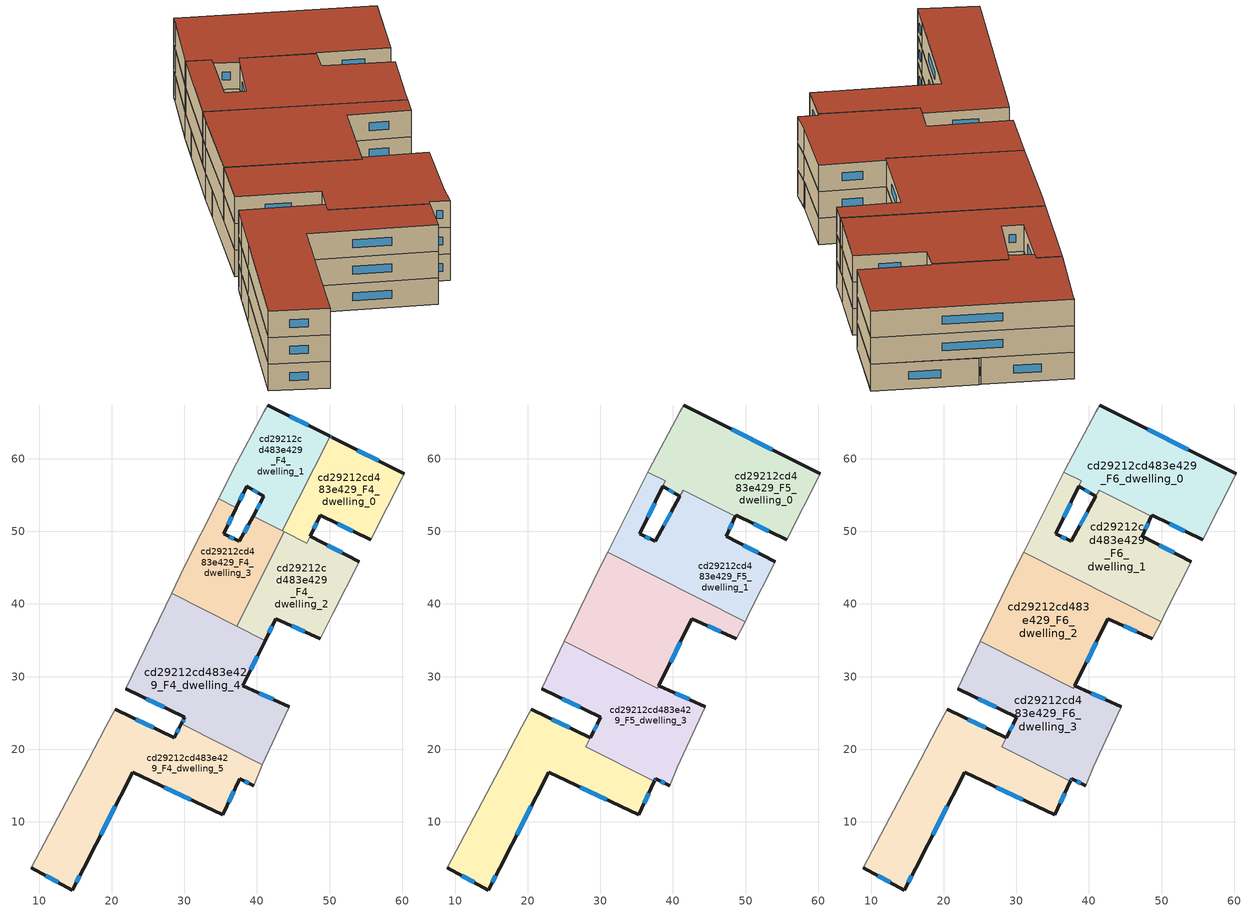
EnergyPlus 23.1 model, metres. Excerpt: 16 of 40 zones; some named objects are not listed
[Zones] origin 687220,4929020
cd29212cd483e429_F4_dwelling_0
 floor to cd29212cd483e429_F3_dwelling_0 (EU_floor_Construction): 60.23,57.92 55.62,48.82 48.67,52.2 46.86,48.34 43.47,50.05 50.06,63.05 50.28,62.94 z12
 wall outside (EU_wall_Construction): 60.23,57.92 50.28,62.94 50.06,63.05 / 47.33,49.33 48.67,52.2 55.62,48.82 z12:15
 wall to cd29212cd483e429_F4_dwelling_1 (EU_wall_Construction): 50.06,63.05 43.47,50.05 z12:15
 wall adiabatic (EU_wall_Construction): 55.62,48.82 60.23,57.92 z12:15
 wall to cd29212cd483e429_F4_dwelling_2 (EU_wall_Construction): 43.76,49.91 46.86,48.34 47.32,49.32 z12:15
 wall to cd29212cd483e429_F4_dwelling_3 (EU_wall_Construction): 43.47,50.05 43.76,49.91 z12:15
 window (EU_Window_Construction): 50.2,62.98 50.13,63.02 / 56.74,59.68 53.77,61.18 / 51.11,51.02 53.19,50.01 / 47.8,50.34 48.2,51.19 z13.05:13.95
cd29212cd483e429_F4_dwelling_1
 floor to cd29212cd483e429_F3_dwelling_1 (EU_floor_Construction): 50.06,63.05 43.47,50.05 39.46,52.09 40.95,54.81 38.57,56.18 37.15,53.25 34.71,54.49 36.68,58.41 41.01,66.51 41.47,67.38 z12
 wall outside (EU_wall_Construction): 37.15,53.25 38.57,56.18 40.95,54.81 39.46,52.09 / 50.06,63.05 41.47,67.38 z12:15
 wall to cd29212cd483e429_F4_dwelling_3 (EU_wall_Construction): 34.71,54.49 37.15,53.25 / 39.46,52.09 43.47,50.05 z12:15
 wall adiabatic (EU_wall_Construction): 41.47,67.38 41.01,66.51 36.68,58.41 34.71,54.49 z12:15
 window (EU_Window_Construction): 40.43,53.86 39.98,53.04 / 39.41,55.7 40.12,55.29 / 37.65,54.28 38.08,55.16 / 47.05,64.57 44.48,65.86 z13.05:13.95
cd29212cd483e429_F4_dwelling_2
 floor to cd29212cd483e429_F3_dwelling_2 (EU_floor_Construction): 54.07,45.78 50.45,38.64 48.73,35.22 42.61,37.98 41.12,34.96 37.19,36.94 43.76,49.91 46.86,48.34 47.32,49.32 z12
 wall outside (EU_wall_Construction): 41.12,34.96 42.61,37.98 48.73,35.22 / 54.07,45.78 47.32,49.32 z12:15
 wall to cd29212cd483e429_F4_dwelling_3 (EU_wall_Construction): 43.76,49.91 37.19,36.94 z12:15
 wall adiabatic (EU_wall_Construction): 48.73,35.22 50.45,38.64 54.07,45.78 z12:15
 wall to cd29212cd483e429_F4_dwelling_4 (EU_wall_Construction): 37.19,36.94 41.12,34.96 z12:15
 window (EU_Window_Construction): 41.64,36.02 42.09,36.92 / 51.71,47.02 49.69,48.08 / 44.76,37.02 46.59,36.19 z13.05:13.95
cd29212cd483e429_F4_dwelling_3
 floor to cd29212cd483e429_F3_dwelling_3 (EU_floor_Construction): 43.76,49.91 37.19,36.94 28.24,41.48 29.98,45.12 34.71,54.49 37.15,53.25 35.4,49.64 37.54,48.6 39.46,52.09 z12
 wall outside (EU_wall_Construction): 39.46,52.09 37.54,48.6 35.4,49.64 37.15,53.25 z12:15
 wall adiabatic (EU_wall_Construction): 34.71,54.49 29.98,45.12 28.24,41.48 z12:15
 wall to cd29212cd483e429_F4_dwelling_4 (EU_wall_Construction): 28.24,41.48 37.19,36.94 z12:15
 window (EU_Window_Construction): 36.79,48.97 36.15,49.28 / 38.79,50.87 38.22,49.82 / 36.02,50.91 36.54,51.99 z13.05:13.95
cd29212cd483e429_F4_dwelling_4
 floor to cd29212cd483e429_F3_dwelling_4 (EU_floor_Construction): 41.12,34.96 38.06,28.77 44.46,25.83 40.71,17.88 29.59,23.51 30.04,24.4 21.94,28.32 28.24,41.48 z12
 wall outside (EU_wall_Construction): 44.46,25.83 38.06,28.77 41.12,34.96 / 21.94,28.32 30.04,24.4 29.59,23.51 z12:15
 wall adiabatic (EU_wall_Construction): 40.71,17.88 44.46,25.83 / 28.24,41.48 21.94,28.32 z12:15
 wall to cd29212cd483e429_F4_dwelling_5 (EU_wall_Construction): 29.59,23.51 40.71,17.88 z12:15
 window (EU_Window_Construction): 39.13,30.94 40.05,32.79 / 42.22,26.86 40.31,27.74 / 29.89,24.09 29.75,23.82 / 24.78,26.95 27.2,25.78 z13.05:13.95
cd29212cd483e429_F4_dwelling_5
 floor to cd29212cd483e429_F3_dwelling_5 (EU_floor_Construction): 40.71,17.88 40.55,17.54 39.52,14.98 37.61,15.97 35.25,10.97 22.88,16.81 16.12,3.6 14.59,0.63 8.96,3.66 16.78,18.48 19.19,23.08 20.47,25.51 28.61,21.56 29.59,23.51 z12
 wall outside (EU_wall_Construction): 8.96,3.66 14.59,0.63 16.12,3.6 22.88,16.81 35.25,10.97 37.61,15.97 39.52,14.98 / 29.59,23.51 28.61,21.56 20.47,25.51 z12:15
 wall adiabatic (EU_wall_Construction): 20.47,25.51 19.19,23.08 16.78,18.48 8.96,3.66 / 39.52,14.98 40.55,17.54 40.71,17.88 z12:15
 window (EU_Window_Construction): 38.28,15.63 38.85,15.33 / 36.08,12.73 36.79,14.22 / 27.22,14.77 30.92,13.02 / 18.49,8.24 20.51,12.18 / 15.13,1.68 15.59,2.56 / 10.94,2.6 12.62,1.7 / 25.76,22.95 23.33,24.13 / 29.25,22.83 28.96,22.25 z13.05:13.95
cd29212cd483e429_F5_dwelling_0
 floor to cd29212cd483e429_F4_dwelling_0 (EU_floor_Construction): 60.23,57.92 55.62,48.82 48.67,52.2 48.6,52.04 45.32,53.7 50.06,63.05 50.19,62.99 50.28,62.94 z15
 floor to cd29212cd483e429_F4_dwelling_1 (EU_floor_Construction): 50.06,63.05 45.32,53.7 41.43,55.68 40.95,54.81 38.57,56.18 38.94,56.94 36.55,58.15 36.68,58.41 41.01,66.51 41.47,67.38 z15
 wall outside (EU_wall_Construction): 60.23,57.92 41.47,67.38 / 48.6,52.04 48.67,52.2 55.62,48.82 / 38.57,56.18 40.95,54.81 z15:18
 wall to cd29212cd483e429_F5_dwelling_1 (EU_wall_Construction): 36.55,58.15 38.94,56.94 38.57,56.18 / 41.43,55.67 48.6,52.04 / 40.95,54.81 41.43,55.68 z15:18
 wall adiabatic (EU_wall_Construction): 41.47,67.38 41.01,66.51 36.68,58.41 36.55,58.15 / 55.62,48.82 60.23,57.92 z15:18
 window (EU_Window_Construction): 53.66,61.24 48.05,64.07 / 51.11,51.02 53.19,50.01 / 39.41,55.7 40.12,55.29 z16.05:16.95
cd29212cd483e429_F5_dwelling_1
 floor to cd29212cd483e429_F4_dwelling_1 (EU_floor_Construction): 45.32,53.7 43.47,50.05 39.46,52.09 40.95,54.81 41.43,55.67 z15; 38.94,56.94 37.15,53.25 34.71,54.49 36.55,58.15 z15
 floor to cd29212cd483e429_F4_dwelling_3 (EU_floor_Construction): 43.76,49.91 40.04,42.56 31,47.14 34.71,54.49 37.15,53.25 35.4,49.64 37.54,48.6 39.46,52.09 z15
 floor to cd29212cd483e429_F4_dwelling_0 (EU_floor_Construction): 48.6,52.04 46.86,48.34 43.47,50.05 45.32,53.7 z15
 floor to cd29212cd483e429_F4_dwelling_2 (EU_floor_Construction): 54.07,45.78 50.45,38.64 49.91,37.57 40.04,42.56 43.76,49.91 46.86,48.34 47.32,49.32 z15
 wall outside (EU_wall_Construction): 40.95,54.81 37.54,48.6 35.4,49.64 38.57,56.18 / 54.07,45.78 47.32,49.32 48.6,52.04 z15:18
 wall adiabatic (EU_wall_Construction): 36.55,58.15 31,47.14 / 49.91,37.57 50.45,38.64 54.07,45.78 z15:18
 wall to cd29212cd483e429_F5_dwelling_2 (EU_wall_Construction): 31,47.14 49.91,37.57 z15:18
 window (EU_Window_Construction): 36.79,48.97 36.15,49.28 / 39.76,52.63 38.74,50.78 / 47.77,50.28 48.15,51.09 / 51.71,47.02 49.69,48.08 / 36.52,51.94 37.46,53.89 z16.05:16.95
cd29212cd483e429_F5_dwelling_2
 floor to cd29212cd483e429_F4_dwelling_2 (EU_floor_Construction): 49.91,37.57 48.73,35.22 42.61,37.98 41.12,34.96 37.19,36.94 40.04,42.56 z15
 floor to cd29212cd483e429_F4_dwelling_4 (EU_floor_Construction): 41.12,34.96 37.86,28.37 25.07,34.85 28.24,41.48 z15
 floor to cd29212cd483e429_F4_dwelling_3 (EU_floor_Construction): 40.04,42.56 37.19,36.94 28.24,41.48 29.98,45.12 31,47.14 z15
 wall outside (EU_wall_Construction): 38.07,28.78 42.61,37.98 48.73,35.22 z15:18
 wall adiabatic (EU_wall_Construction): 31,47.14 29.98,45.12 25.07,34.85 / 48.73,35.22 49.91,37.57 z15:18
 wall to cd29212cd483e429_F5_dwelling_3 (EU_wall_Construction): 25.07,34.85 37.86,28.37 38.06,28.77 z15:18
 window (EU_Window_Construction): 44.76,37.02 46.59,36.19 / 39.66,32.01 41.02,34.76 z16.05:16.95
cd29212cd483e429_F5_dwelling_3
 floor to cd29212cd483e429_F4_dwelling_4 (EU_floor_Construction): 38.06,28.77 44.46,25.83 40.71,17.88 29.59,23.51 30.04,24.4 21.94,28.32 25.07,34.85 37.86,28.37 z15
 floor to cd29212cd483e429_F4_dwelling_5 (EU_floor_Construction): 40.71,17.88 40.55,17.54 39.52,14.98 37.61,15.97 37.44,15.59 28.01,20.37 29.59,23.51 z15
 wall outside (EU_wall_Construction): 21.94,28.32 30.04,24.4 28.61,21.56 / 44.46,25.83 38.06,28.77 / 37.44,15.59 37.61,15.97 39.52,14.98 z15:18
 wall adiabatic (EU_wall_Construction): 25.07,34.85 21.94,28.32 / 39.52,14.98 40.55,17.54 44.46,25.83 z15:18
 wall to cd29212cd483e429_F5_dwelling_4 (EU_wall_Construction): 28.61,21.56 28.01,20.37 37.44,15.59 z15:18
 window (EU_Window_Construction): 24.78,26.95 27.2,25.78 / 42.22,26.86 40.31,27.74 / 38.28,15.63 38.85,15.33 / 37.5,15.73 37.55,15.84 / 29.54,23.41 29.12,22.56 z16.05:16.95
cd29212cd483e429_F5_dwelling_4
 floor to cd29212cd483e429_F4_dwelling_5 (EU_floor_Construction): 28.61,21.56 28.01,20.37 37.44,15.59 35.25,10.97 22.88,16.81 16.12,3.6 14.59,0.63 8.96,3.66 16.78,18.48 19.19,23.08 20.47,25.51 z15
 wall outside (EU_wall_Construction): 28.61,21.56 20.47,25.51 / 8.96,3.66 14.59,0.63 16.12,3.6 22.88,16.81 35.25,10.97 37.44,15.59 z15:18
 wall adiabatic (EU_wall_Construction): 20.47,25.51 19.19,23.08 16.78,18.48 8.96,3.66 z15:18
 window (EU_Window_Construction): 25.76,22.95 23.33,24.13 / 36.02,12.59 36.67,13.97 / 27.22,14.77 30.92,13.02 / 18.49,8.24 20.51,12.18 / 15.13,1.68 15.59,2.56 / 10.94,2.6 12.62,1.7 z16.05:16.95
cd29212cd483e429_F6_dwelling_0
 floor to cd29212cd483e429_F5_dwelling_0 (EU_floor_Construction): 60.23,57.92 55.62,48.82 48.67,52.2 48.6,52.04 41.43,55.68 40.95,54.81 38.57,56.18 38.94,56.94 36.55,58.15 36.68,58.41 41.01,66.51 41.47,67.38 z18
 wall outside (EU_wall_Construction): 60.23,57.92 41.47,67.38 / 48.6,52.04 48.67,52.2 55.62,48.82 / 38.57,56.18 40.95,54.81 z18:21
 wall to cd29212cd483e429_F6_dwelling_1 (EU_wall_Construction): 36.55,58.15 38.94,56.94 38.57,56.18 / 41.43,55.67 48.6,52.04 / 40.95,54.81 41.43,55.68 z18:21
 wall adiabatic (EU_wall_Construction): 41.47,67.38 41.01,66.51 36.68,58.41 36.55,58.15 / 55.62,48.82 60.23,57.92 z18:21
 window (EU_Window_Construction): 53.66,61.24 48.05,64.07 / 51.11,51.02 53.19,50.01 / 39.41,55.7 40.12,55.29 z19.05:19.95
 roof outside (EU_roof_Construction): 55.62,48.82 60.23,57.92 41.47,67.38 41.01,66.51 36.68,58.41 36.55,58.15 38.94,56.94 38.57,56.18 40.95,54.81 41.43,55.68 48.6,52.04 48.67,52.2 z21
cd29212cd483e429_F6_dwelling_1
 floor to cd29212cd483e429_F5_dwelling_1 (EU_floor_Construction): 48.6,52.04 47.32,49.32 54.07,45.78 50.45,38.64 49.91,37.57 31,47.14 36.55,58.15 38.94,56.94 35.4,49.64 37.54,48.6 40.95,54.81 41.43,55.67 z18
 wall outside (EU_wall_Construction): 40.95,54.81 37.54,48.6 35.4,49.64 38.57,56.18 / 54.07,45.78 47.32,49.32 48.6,52.04 z18:21
 wall adiabatic (EU_wall_Construction): 36.55,58.15 31,47.14 / 49.91,37.57 50.45,38.64 54.07,45.78 z18:21
 wall to cd29212cd483e429_F6_dwelling_2 (EU_wall_Construction): 31,47.14 49.91,37.57 z18:21
 window (EU_Window_Construction): 36.79,48.97 36.15,49.28 / 39.76,52.63 38.74,50.78 / 47.77,50.28 48.15,51.09 / 51.71,47.02 49.69,48.08 / 36.52,51.94 37.46,53.89 z19.05:19.95
 roof outside (EU_roof_Construction): 50.45,38.64 54.07,45.78 47.32,49.32 48.6,52.04 41.43,55.67 40.95,54.81 37.54,48.6 35.4,49.64 38.94,56.94 36.55,58.15 31,47.14 49.91,37.57 z21
cd29212cd483e429_F6_dwelling_2
 floor to cd29212cd483e429_F5_dwelling_2 (EU_floor_Construction): 49.91,37.57 48.73,35.22 42.61,37.98 37.86,28.37 25.07,34.85 29.98,45.12 31,47.14 z18
 wall outside (EU_wall_Construction): 38.07,28.78 42.61,37.98 48.73,35.22 z18:21
 wall adiabatic (EU_wall_Construction): 31,47.14 29.98,45.12 25.07,34.85 / 48.73,35.22 49.91,37.57 z18:21
 wall to cd29212cd483e429_F6_dwelling_3 (EU_wall_Construction): 25.07,34.85 37.86,28.37 38.06,28.77 z18:21
 window (EU_Window_Construction): 44.76,37.02 46.59,36.19 / 39.66,32.01 41.02,34.76 z19.05:19.95
 roof outside (EU_roof_Construction): 48.73,35.22 49.91,37.57 31,47.14 29.98,45.12 25.07,34.85 37.86,28.37 42.61,37.98 z21
cd29212cd483e429_F6_dwelling_3
 floor to cd29212cd483e429_F5_dwelling_3 (EU_floor_Construction): 38.06,28.77 44.46,25.83 40.55,17.54 39.52,14.98 37.61,15.97 37.44,15.59 28.01,20.37 30.04,24.4 21.94,28.32 25.07,34.85 37.86,28.37 z18
 wall outside (EU_wall_Construction): 21.94,28.32 30.04,24.4 28.61,21.56 / 44.46,25.83 38.06,28.77 / 37.44,15.59 37.61,15.97 39.52,14.98 z18:21
 wall adiabatic (EU_wall_Construction): 25.07,34.85 21.94,28.32 / 39.52,14.98 40.55,17.54 44.46,25.83 z18:21
 wall to cd29212cd483e429_F6_dwelling_4 (EU_wall_Construction): 28.61,21.56 28.01,20.37 37.44,15.59 z18:21
 window (EU_Window_Construction): 24.78,26.95 27.2,25.78 / 42.22,26.86 40.31,27.74 / 38.28,15.63 38.85,15.33 / 37.5,15.73 37.55,15.84 / 29.54,23.41 29.12,22.56 z19.05:19.95
 roof outside (EU_roof_Construction): 40.55,17.54 44.46,25.83 38.06,28.77 37.86,28.37 25.07,34.85 21.94,28.32 30.04,24.4 28.01,20.37 37.44,15.59 37.61,15.97 39.52,14.98 z21
cd29212cd483e429_F6_dwelling_4
 floor to cd29212cd483e429_F5_dwelling_4 (EU_floor_Construction): 28.61,21.56 28.01,20.37 37.44,15.59 35.25,10.97 22.88,16.81 16.12,3.6 14.59,0.63 8.96,3.66 16.78,18.48 19.19,23.08 20.47,25.51 z18
 wall outside (EU_wall_Construction): 28.61,21.56 20.47,25.51 / 8.96,3.66 14.59,0.63 16.12,3.6 22.88,16.81 35.25,10.97 37.44,15.59 z18:21
 wall adiabatic (EU_wall_Construction): 20.47,25.51 19.19,23.08 16.78,18.48 8.96,3.66 z18:21
 window (EU_Window_Construction): 25.76,22.95 23.33,24.13 / 36.02,12.59 36.67,13.97 / 27.22,14.77 30.92,13.02 / 18.49,8.24 20.51,12.18 / 15.13,1.68 15.59,2.56 / 10.94,2.6 12.62,1.7 z19.05:19.95
 roof outside (EU_roof_Construction): 35.25,10.97 37.44,15.59 28.01,20.37 28.61,21.56 20.47,25.51 19.19,23.08 16.78,18.48 8.96,3.66 14.59,0.63 16.12,3.6 22.88,16.81 z21
[Building]
EU S2 Campaign: North Axis=0; Terrain=City; Solar Distribution=FullExterior
[Site:Location]
Bologna: Latitude=44.5; Longitude=11.25; Time Zone=1; Elevation=37
[SizingPeriod:WeatherFileDays]
AnnualSizingPeriod: Begin Month=1; Begin Day of Month=1; End Month=12; End Day of Month=31; Day of Week for Start Day=Monday; Use Weather File Daylight Saving Period=No; Use Weather File Rain and Snow Indicators=No
[MATERIAL]
EU_InternalMass_Material: Roughness=MediumRough; Thickness=0.1; Conductivity=1; Density=1800; Specific Heat=900; Thermal Absorptance=0.9; Solar Absorptance=0.7; Visible Absorptance=0.7
[MATERIAL:NOMASS] Roughness=MediumRough; Thermal Absorptance=0.9; Solar Absorptance=0.7; Visible Absorptance=0.7
Name | Thermal Resistance
EU_wall_NoMass | 0.890213
EU_roof_NoMass | 0.636128
EU_floor_NoMass | 0.79516
[WINDOWMATERIAL:SIMPLEGLAZINGSYSTEM]
EU_Window_SimpleGlazing: UFactor=4.49146; Solar Heat Gain Coefficient=0.85; Visible Transmittance=0.85
[CONSTRUCTION]
EU_wall_Construction: EU_wall_NoMass
EU_roof_Construction: EU_roof_NoMass
EU_floor_Construction: EU_floor_NoMass
EU_InternalMass_Construction: EU_InternalMass_Material
EU_Window_Construction: EU_Window_SimpleGlazing
[ZONE] Type=1; Multiplier=1; Ceiling Height=autocalculate; Floor Area=autocalculate; Part of Total Floor Area=Yes
Name | Volume
cd29212cd483e429_F4_dwelling_0 | 399.038
cd29212cd483e429_F5_dwelling_0; cd29212cd483e429_F6_dwelling_0 | 666.248
cd29212cd483e429_F4_dwelling_1 | 400.729
cd29212cd483e429_F5_dwelling_1 | 651.079
cd29212cd483e429_F6_dwelling_1 | 651.087
cd29212cd483e429_F4_dwelling_2 | 435.214
cd29212cd483e429_F5_dwelling_2; cd29212cd483e429_F6_dwelling_2 | 646.355
cd29212cd483e429_F4_dwelling_3 | 411.661
cd29212cd483e429_F5_dwelling_3; cd29212cd483e429_F6_dwelling_3 | 636.642
cd29212cd483e429_F4_dwelling_4 | 823.334
cd29212cd483e429_F5_dwelling_4; cd29212cd483e429_F6_dwelling_4 | 693.01
cd29212cd483e429_F4_dwelling_5 | 823.321
[INTERNALMASS] Construction=EU_InternalMass_Construction
Name | Zone or ZoneList | Surface Area
cd29212cd483e429_F4_dwelling_0_EU_InternalMass | cd29212cd483e429_F4_dwelling_0 | 133.024
cd29212cd483e429_F4_dwelling_1_EU_InternalMass | cd29212cd483e429_F4_dwelling_1 | 133.574
cd29212cd483e429_F4_dwelling_2_EU_InternalMass | cd29212cd483e429_F4_dwelling_2 | 145.07
cd29212cd483e429_F4_dwelling_3_EU_InternalMass | cd29212cd483e429_F4_dwelling_3 | 137.221
cd29212cd483e429_F4_dwelling_4_EU_InternalMass | cd29212cd483e429_F4_dwelling_4 | 274.445
cd29212cd483e429_F4_dwelling_5_EU_InternalMass | cd29212cd483e429_F4_dwelling_5 | 274.44
cd29212cd483e429_F5_dwelling_0_EU_InternalMass | cd29212cd483e429_F5_dwelling_0 | 222.082
cd29212cd483e429_F5_dwelling_1_EU_InternalMass | cd29212cd483e429_F5_dwelling_1 | 217.028
cd29212cd483e429_F5_dwelling_2_EU_InternalMass | cd29212cd483e429_F5_dwelling_2 | 215.451
cd29212cd483e429_F5_dwelling_3_EU_InternalMass | cd29212cd483e429_F5_dwelling_3 | 212.216
cd29212cd483e429_F5_dwelling_4_EU_InternalMass | cd29212cd483e429_F5_dwelling_4 | 231.006
cd29212cd483e429_F6_dwelling_0_EU_InternalMass | cd29212cd483e429_F6_dwelling_0 | 222.082
cd29212cd483e429_F6_dwelling_1_EU_InternalMass | cd29212cd483e429_F6_dwelling_1 | 217.028
cd29212cd483e429_F6_dwelling_2_EU_InternalMass | cd29212cd483e429_F6_dwelling_2 | 215.451
cd29212cd483e429_F6_dwelling_3_EU_InternalMass | cd29212cd483e429_F6_dwelling_3 | 212.216
cd29212cd483e429_F6_dwelling_4_EU_InternalMass | cd29212cd483e429_F6_dwelling_4 | 231.006
[OTHEREQUIPMENT] Fuel Type=Electricity; Design Level Calculation Method=Watts/Area; Power per Zone Floor Area=1; Fraction Latent=0; Fraction Radiant=0; Fraction Lost=0; Carbon Dioxide Generation Rate=0; EndUse Subcategory=EU_Step8_InternalGains
Name | Zone or ZoneList or Space or SpaceList | Schedule
EU_Step8_InternalGain_cd29212cd483e429_F4_dwelling_0_f000 | cd29212cd483e429_F4_dwelling_0 | EU_Step8_GainSchedule_cd29212cd483e429_F4_dwelling_0_f000
EU_Step8_InternalGain_cd29212cd483e429_F4_dwelling_1_f000 | cd29212cd483e429_F4_dwelling_1 | EU_Step8_GainSchedule_cd29212cd483e429_F4_dwelling_1_f000
EU_Step8_InternalGain_cd29212cd483e429_F4_dwelling_2_f000 | cd29212cd483e429_F4_dwelling_2 | EU_Step8_GainSchedule_cd29212cd483e429_F4_dwelling_2_f000
EU_Step8_InternalGain_cd29212cd483e429_F4_dwelling_3_f000 | cd29212cd483e429_F4_dwelling_3 | EU_Step8_GainSchedule_cd29212cd483e429_F4_dwelling_3_f000
EU_Step8_InternalGain_cd29212cd483e429_F4_dwelling_4_f000 | cd29212cd483e429_F4_dwelling_4 | EU_Step8_GainSchedule_cd29212cd483e429_F4_dwelling_4_f000
EU_Step8_InternalGain_cd29212cd483e429_F4_dwelling_5_f000 | cd29212cd483e429_F4_dwelling_5 | EU_Step8_GainSchedule_cd29212cd483e429_F4_dwelling_5_f000
EU_Step8_InternalGain_cd29212cd483e429_F5_dwelling_0_f000 | cd29212cd483e429_F5_dwelling_0 | EU_Step8_GainSchedule_cd29212cd483e429_F5_dwelling_0_f000
EU_Step8_InternalGain_cd29212cd483e429_F5_dwelling_1_f000 | cd29212cd483e429_F5_dwelling_1 | EU_Step8_GainSchedule_cd29212cd483e429_F5_dwelling_1_f000
EU_Step8_InternalGain_cd29212cd483e429_F5_dwelling_2_f000 | cd29212cd483e429_F5_dwelling_2 | EU_Step8_GainSchedule_cd29212cd483e429_F5_dwelling_2_f000
EU_Step8_InternalGain_cd29212cd483e429_F5_dwelling_3_f000 | cd29212cd483e429_F5_dwelling_3 | EU_Step8_GainSchedule_cd29212cd483e429_F5_dwelling_3_f000
EU_Step8_InternalGain_cd29212cd483e429_F5_dwelling_4_f000 | cd29212cd483e429_F5_dwelling_4 | EU_Step8_GainSchedule_cd29212cd483e429_F5_dwelling_4_f000
EU_Step8_InternalGain_cd29212cd483e429_F6_dwelling_0_f000 | cd29212cd483e429_F6_dwelling_0 | EU_Step8_GainSchedule_cd29212cd483e429_F6_dwelling_0_f000
EU_Step8_InternalGain_cd29212cd483e429_F6_dwelling_1_f000 | cd29212cd483e429_F6_dwelling_1 | EU_Step8_GainSchedule_cd29212cd483e429_F6_dwelling_1_f000
EU_Step8_InternalGain_cd29212cd483e429_F6_dwelling_2_f000 | cd29212cd483e429_F6_dwelling_2 | EU_Step8_GainSchedule_cd29212cd483e429_F6_dwelling_2_f000
EU_Step8_InternalGain_cd29212cd483e429_F6_dwelling_3_f000 | cd29212cd483e429_F6_dwelling_3 | EU_Step8_GainSchedule_cd29212cd483e429_F6_dwelling_3_f000
EU_Step8_InternalGain_cd29212cd483e429_F6_dwelling_4_f000 | cd29212cd483e429_F6_dwelling_4 | EU_Step8_GainSchedule_cd29212cd483e429_F6_dwelling_4_f000
[ZONEVENTILATION:DESIGNFLOWRATE] Schedule=EU_AlwaysOn; Design Flow Rate Calculation Method=AirChanges/Hour; Air Changes per Hour=0.718634; Ventilation Type=Natural; Fan Pressure Rise=0; Fan Total Efficiency=1; Constant Term Coefficient=1; Temperature Term Coefficient=0; Velocity Term Coefficient=0; Velocity Squared Term Coefficient=0; Minimum Indoor Temperature=-100; Maximum Indoor Temperature=100; Delta Temperature=-100; Minimum Outdoor Temperature=-100; Maximum Outdoor Temperature=100; Maximum Wind Speed=40
Name | Zone or ZoneList or Space or SpaceList
EU_ConstantAir_cd29212cd483e429_F4_dwelling_0 | cd29212cd483e429_F4_dwelling_0
EU_ConstantAir_cd29212cd483e429_F4_dwelling_1 | cd29212cd483e429_F4_dwelling_1
EU_ConstantAir_cd29212cd483e429_F4_dwelling_2 | cd29212cd483e429_F4_dwelling_2
EU_ConstantAir_cd29212cd483e429_F4_dwelling_3 | cd29212cd483e429_F4_dwelling_3
EU_ConstantAir_cd29212cd483e429_F4_dwelling_4 | cd29212cd483e429_F4_dwelling_4
EU_ConstantAir_cd29212cd483e429_F4_dwelling_5 | cd29212cd483e429_F4_dwelling_5
EU_ConstantAir_cd29212cd483e429_F5_dwelling_0 | cd29212cd483e429_F5_dwelling_0
EU_ConstantAir_cd29212cd483e429_F5_dwelling_1 | cd29212cd483e429_F5_dwelling_1
EU_ConstantAir_cd29212cd483e429_F5_dwelling_2 | cd29212cd483e429_F5_dwelling_2
EU_ConstantAir_cd29212cd483e429_F5_dwelling_3 | cd29212cd483e429_F5_dwelling_3
EU_ConstantAir_cd29212cd483e429_F5_dwelling_4 | cd29212cd483e429_F5_dwelling_4
EU_ConstantAir_cd29212cd483e429_F6_dwelling_0 | cd29212cd483e429_F6_dwelling_0
EU_ConstantAir_cd29212cd483e429_F6_dwelling_1 | cd29212cd483e429_F6_dwelling_1
EU_ConstantAir_cd29212cd483e429_F6_dwelling_2 | cd29212cd483e429_F6_dwelling_2
EU_ConstantAir_cd29212cd483e429_F6_dwelling_3 | cd29212cd483e429_F6_dwelling_3
EU_ConstantAir_cd29212cd483e429_F6_dwelling_4 | cd29212cd483e429_F6_dwelling_4
[HVACTEMPLATE:ZONE:IDEALLOADSAIRSYSTEM] System Availability Schedule=EU_AlwaysOn; Maximum Heating Supply Air Temperature=50; Minimum Cooling Supply Air Temperature=13; Maximum Heating Supply Air Humidity Ratio=0.0156; Minimum Cooling Supply Air Humidity Ratio=0.0077; Heating Limit=NoLimit; Cooling Limit=NoLimit; Heating Availability Schedule=EU_AlwaysOn; Cooling Availability Schedule=EU_CoolingOff; Dehumidification Control Type=ConstantSensibleHeatRatio; Cooling Sensible Heat Ratio=0.7; Dehumidification Setpoint=60; Humidification Control Type=None; Humidification Setpoint=30; Outdoor Air Method=None; Outdoor Air Flow Rate per Person=0.00944; Outdoor Air Flow Rate per Zone Floor Area=0; Outdoor Air Flow Rate per Zone=0; Demand Controlled Ventilation Type=None; Outdoor Air Economizer Type=NoEconomizer; Heat Recovery Type=None; Sensible Heat Recovery Effectiveness=0.7; Latent Heat Recovery Effectiveness=0.65
Name | Template Thermostat
cd29212cd483e429_F4_dwelling_0 | EU_HeatOnly_cd29212cd483e429_F4_dwelling_0
cd29212cd483e429_F4_dwelling_1 | EU_HeatOnly_cd29212cd483e429_F4_dwelling_1
cd29212cd483e429_F4_dwelling_2 | EU_HeatOnly_cd29212cd483e429_F4_dwelling_2
cd29212cd483e429_F4_dwelling_3 | EU_HeatOnly_cd29212cd483e429_F4_dwelling_3
cd29212cd483e429_F4_dwelling_4 | EU_HeatOnly_cd29212cd483e429_F4_dwelling_4
cd29212cd483e429_F4_dwelling_5 | EU_HeatOnly_cd29212cd483e429_F4_dwelling_5
cd29212cd483e429_F5_dwelling_0 | EU_HeatOnly_cd29212cd483e429_F5_dwelling_0
cd29212cd483e429_F5_dwelling_1 | EU_HeatOnly_cd29212cd483e429_F5_dwelling_1
cd29212cd483e429_F5_dwelling_2 | EU_HeatOnly_cd29212cd483e429_F5_dwelling_2
cd29212cd483e429_F5_dwelling_3 | EU_HeatOnly_cd29212cd483e429_F5_dwelling_3
cd29212cd483e429_F5_dwelling_4 | EU_HeatOnly_cd29212cd483e429_F5_dwelling_4
cd29212cd483e429_F6_dwelling_0 | EU_HeatOnly_cd29212cd483e429_F6_dwelling_0
cd29212cd483e429_F6_dwelling_1 | EU_HeatOnly_cd29212cd483e429_F6_dwelling_1
cd29212cd483e429_F6_dwelling_2 | EU_HeatOnly_cd29212cd483e429_F6_dwelling_2
cd29212cd483e429_F6_dwelling_3 | EU_HeatOnly_cd29212cd483e429_F6_dwelling_3
cd29212cd483e429_F6_dwelling_4 | EU_HeatOnly_cd29212cd483e429_F6_dwelling_4
[SIZING:ZONE] Zone Cooling Design Supply Air Temperature Input Method=SupplyAirTemperature; Zone Cooling Design Supply Air Temperature=13; Zone Heating Design Supply Air Temperature Input Method=SupplyAirTemperature; Zone Heating Design Supply Air Temperature=50; Zone Cooling Design Supply Air Humidity Ratio=0.008; Zone Heating Design Supply Air Humidity Ratio=0.008; Cooling Design Air Flow Method=DesignDay; Cooling Design Air Flow Rate=0; Cooling Minimum Air Flow per Zone Floor Area=0.000762; Cooling Minimum Air Flow=0; Cooling Minimum Air Flow Fraction=0.2; Heating Design Air Flow Method=DesignDay; Heating Design Air Flow Rate=0; Heating Maximum Air Flow per Zone Floor Area=0.002032; Heating Maximum Air Flow=0.141576; Heating Maximum Air Flow Fraction=0.3; Account for Dedicated Outdoor Air System=No; Dedicated Outdoor Air System Control Strategy=NeutralSupplyAir; Dedicated Outdoor Air Low Setpoint Temperature for Design=autosize; Dedicated Outdoor Air High Setpoint Temperature for Design=autosize; Zone Load Sizing Method=Sensible Load Only No Latent Load; Zone Latent Cooling Design Supply Air Humidity Ratio Input Method=HumidityRatioDifference; Zone Cooling Design Supply Air Humidity Ratio Difference=0.005; Zone Latent Heating Design Supply Air Humidity Ratio Input Method=HumidityRatioDifference; Zone Humidification Design Supply Air Humidity Ratio Difference=0.005
cd29212cd483e429_F4_dwelling_0; cd29212cd483e429_F4_dwelling_1; cd29212cd483e429_F4_dwelling_2; cd29212cd483e429_F4_dwelling_3; cd29212cd483e429_F4_dwelling_4; cd29212cd483e429_F4_dwelling_5; cd29212cd483e429_F5_dwelling_0; cd29212cd483e429_F5_dwelling_1; cd29212cd483e429_F5_dwelling_2; cd29212cd483e429_F5_dwelling_3; cd29212cd483e429_F5_dwelling_4; cd29212cd483e429_F6_dwelling_0; cd29212cd483e429_F6_dwelling_1; cd29212cd483e429_F6_dwelling_2; cd29212cd483e429_F6_dwelling_3; cd29212cd483e429_F6_dwelling_4
[SCHEDULE:CONSTANT]
Name | Hourly Value
EU_AlwaysOn | 1
EU_CoolingOff | 0
[SCHEDULE:FILE] Column Number=1; Rows to Skip at Top=0; Number of Hours of Data=8760; Column Separator=Comma; Interpolate to Timestep=No; Minutes per Item=60; Adjust Schedule for Daylight Savings=Yes
Name | File
EU_Step8_GainSchedule_cd29212cd483e429_F4_dwelling_0_f000 | ../../schedules/cd29212cd483e429/cd29212cd483e429_F4_dwelling_0_f000_gain.csv
EU_Step8_GainSchedule_cd29212cd483e429_F4_dwelling_1_f000 | ../../schedules/cd29212cd483e429/cd29212cd483e429_F4_dwelling_1_f000_gain.csv
EU_Step8_GainSchedule_cd29212cd483e429_F4_dwelling_2_f000 | ../../schedules/cd29212cd483e429/cd29212cd483e429_F4_dwelling_2_f000_gain.csv
EU_Step8_GainSchedule_cd29212cd483e429_F4_dwelling_3_f000 | ../../schedules/cd29212cd483e429/cd29212cd483e429_F4_dwelling_3_f000_gain.csv
EU_Step8_GainSchedule_cd29212cd483e429_F4_dwelling_4_f000 | ../../schedules/cd29212cd483e429/cd29212cd483e429_F4_dwelling_4_f000_gain.csv
EU_Step8_GainSchedule_cd29212cd483e429_F4_dwelling_5_f000 | ../../schedules/cd29212cd483e429/cd29212cd483e429_F4_dwelling_5_f000_gain.csv
EU_Step8_GainSchedule_cd29212cd483e429_F5_dwelling_0_f000 | ../../schedules/cd29212cd483e429/cd29212cd483e429_F5_dwelling_0_f000_gain.csv
EU_Step8_GainSchedule_cd29212cd483e429_F5_dwelling_1_f000 | ../../schedules/cd29212cd483e429/cd29212cd483e429_F5_dwelling_1_f000_gain.csv
EU_Step8_GainSchedule_cd29212cd483e429_F5_dwelling_2_f000 | ../../schedules/cd29212cd483e429/cd29212cd483e429_F5_dwelling_2_f000_gain.csv
EU_Step8_GainSchedule_cd29212cd483e429_F5_dwelling_3_f000 | ../../schedules/cd29212cd483e429/cd29212cd483e429_F5_dwelling_3_f000_gain.csv
EU_Step8_GainSchedule_cd29212cd483e429_F5_dwelling_4_f000 | ../../schedules/cd29212cd483e429/cd29212cd483e429_F5_dwelling_4_f000_gain.csv
EU_Step8_GainSchedule_cd29212cd483e429_F6_dwelling_0_f000 | ../../schedules/cd29212cd483e429/cd29212cd483e429_F6_dwelling_0_f000_gain.csv
EU_Step8_GainSchedule_cd29212cd483e429_F6_dwelling_1_f000 | ../../schedules/cd29212cd483e429/cd29212cd483e429_F6_dwelling_1_f000_gain.csv
EU_Step8_GainSchedule_cd29212cd483e429_F6_dwelling_2_f000 | ../../schedules/cd29212cd483e429/cd29212cd483e429_F6_dwelling_2_f000_gain.csv
EU_Step8_GainSchedule_cd29212cd483e429_F6_dwelling_3_f000 | ../../schedules/cd29212cd483e429/cd29212cd483e429_F6_dwelling_3_f000_gain.csv
EU_Step8_GainSchedule_cd29212cd483e429_F6_dwelling_4_f000 | ../../schedules/cd29212cd483e429/cd29212cd483e429_F6_dwelling_4_f000_gain.csv
